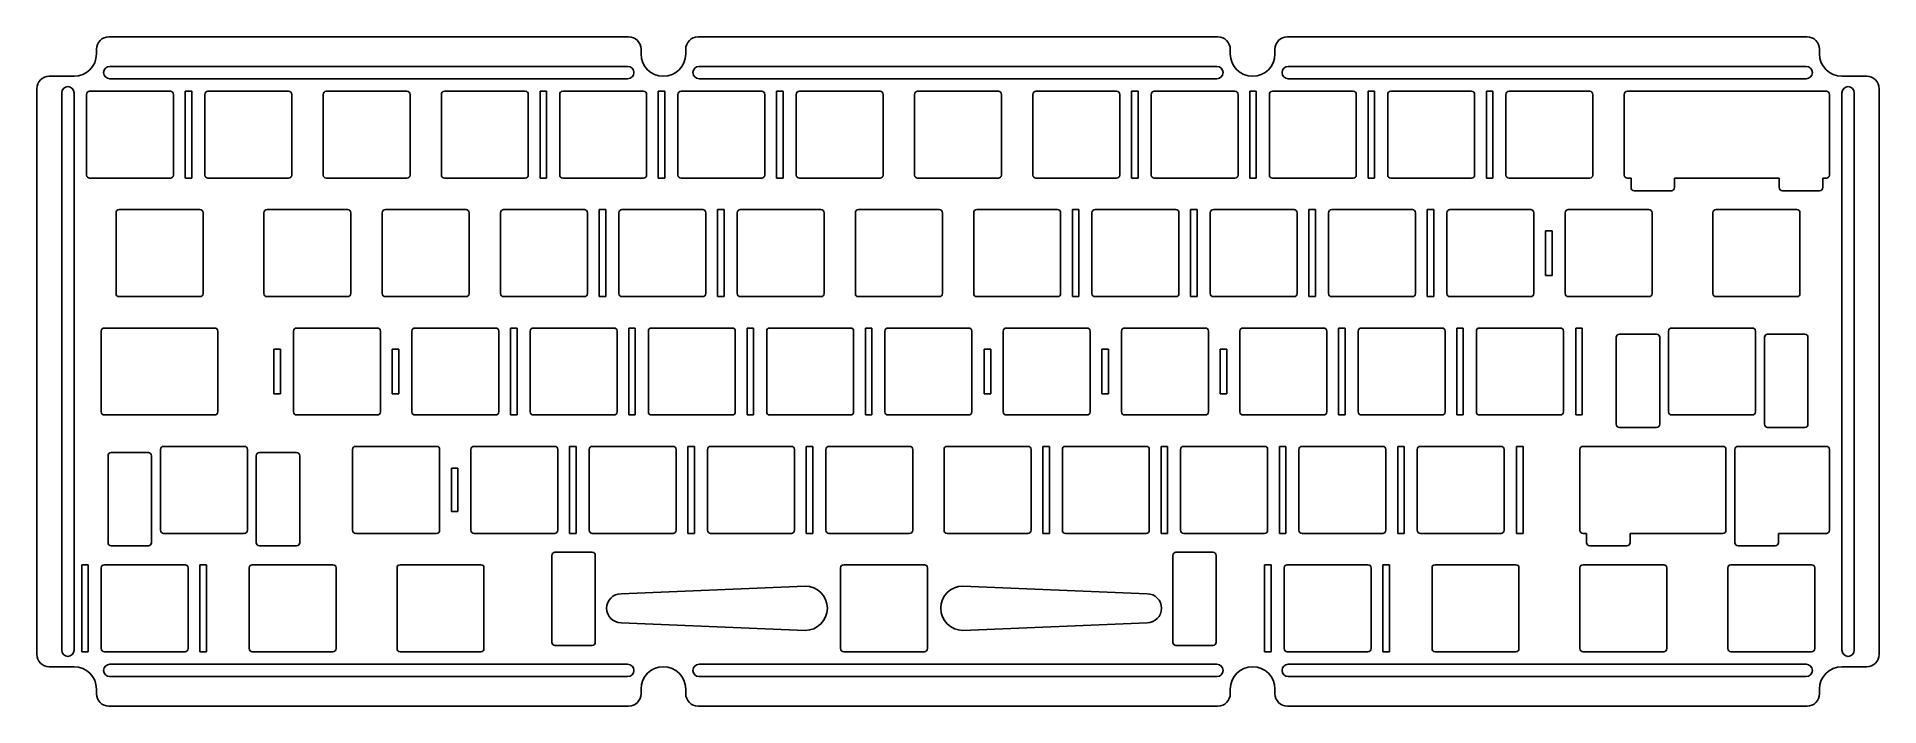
# Model space of a CAD drawing. Extents: x -217 to 80, y 117 to 225.
import ezdxf

# ---------------------------------------------------------------- set-up
doc = ezdxf.new("R2010")
doc.units = 0
doc.header["$MEASUREMENT"] = 0
doc.layers.get('0').update_dxf_attribs({"linetype": 'CONTINUOUS'})

msp = doc.modelspace()

# ---------------------------------------------------------------- linework, layer by layer
at = {"color": 0}
for p, q in [((-207.11, 221.89), (-207.11, 222.64)), ((-205.11, 224.64), (-121.41, 224.64)), ((-119.41, 222.64), (-119.41, 221.89)), ((-112.21, 221.89), (-112.21, 222.64)), ((-110.21, 224.64), (-26.51, 224.64)), ((-24.51, 222.64), (-24.51, 221.89)), ((-17.31, 221.89), (-17.31, 222.64)), ((-15.31, 224.64), (68.39, 224.64)), ((70.39, 222.64), (70.39, 221.89)), ((-204.96, 219.89), (-121.56, 219.89)), ((-26.66, 219.89), (-110.06, 219.89)), ((68.24, 219.89), (-15.16, 219.89)), ((-214.71, 218.29), (-210.71, 218.29)), ((-204.96, 217.89), (-121.56, 217.89)), ((-26.66, 217.89), (-110.06, 217.89)), ((68.24, 217.89), (-15.16, 217.89)), ((73.99, 218.29), (77.99, 218.29)), ((-216.71, 216.29), (-216.71, 125.29)), ((-212.71, 125.94), (-212.71, 215.64)), ((-210.71, 125.94), (-210.71, 215.64)), ((-208.71, 202.39), (-208.71, 215.39)), ((-208.21, 215.89), (-195.21, 215.89)), ((-194.71, 215.39), (-194.71, 202.39)), ((-192.82, 215.89), (-192.82, 201.89)), ((-192.82, 215.89), (-191.77, 215.89)), ((-191.77, 215.89), (-191.77, 201.89)), ((-189.66, 202.39), (-189.66, 215.39)), ((-189.16, 215.89), (-176.16, 215.89)), ((-175.66, 215.39), (-175.66, 202.39)), ((-170.61, 202.39), (-170.61, 215.39)), ((-170.11, 215.89), (-157.11, 215.89)), ((-156.61, 215.39), (-156.61, 202.39)), ((-151.56, 202.39), (-151.56, 215.39)), ((-151.06, 215.89), (-138.06, 215.89)), ((-137.56, 215.39), (-137.56, 202.39)), ((-135.67, 215.89), (-135.67, 201.89)), ((-134.62, 215.89), (-135.67, 215.89)), ((-134.62, 201.89), (-134.62, 215.89)), ((-132.51, 202.39), (-132.51, 215.39)), ((-132.01, 215.89), (-119.01, 215.89)), ((-118.51, 215.39), (-118.51, 202.39)), ((-116.62, 215.89), (-116.62, 201.89)), ((-116.62, 215.89), (-115.57, 215.89)), ((-115.57, 215.89), (-115.57, 201.89)), ((-113.46, 202.39), (-113.46, 215.39)), ((-112.96, 215.89), (-99.96, 215.89)), ((-99.46, 215.39), (-99.46, 202.39)), ((-97.57, 215.89), (-97.57, 201.89)), ((-97.57, 215.89), (-96.52, 215.89)), ((-96.52, 215.89), (-96.52, 201.89)), ((-94.41, 202.39), (-94.41, 215.39)), ((-93.91, 215.89), (-80.91, 215.89)), ((-80.41, 215.39), (-80.41, 202.39)), ((-75.36, 202.39), (-75.36, 215.39)), ((-74.86, 215.89), (-61.86, 215.89)), ((-61.36, 215.39), (-61.36, 202.39)), ((-56.31, 202.39), (-56.31, 215.39)), ((-55.81, 215.89), (-42.81, 215.89)), ((-42.31, 215.39), (-42.31, 202.39)), ((-40.42, 215.89), (-40.42, 201.89)), ((-40.42, 215.89), (-39.37, 215.89)), ((-39.37, 215.89), (-39.37, 201.89)), ((-37.26, 202.39), (-37.26, 215.39)), ((-36.76, 215.89), (-23.76, 215.89)), ((-23.26, 215.39), (-23.26, 202.39)), ((-21.37, 215.89), (-21.37, 201.89)), ((-20.32, 215.89), (-21.37, 215.89)), ((-20.32, 201.89), (-20.32, 215.89)), ((-18.21, 202.39), (-18.21, 215.39)), ((-17.71, 215.89), (-4.71, 215.89)), ((-4.21, 215.39), (-4.21, 202.39)), ((-2.32, 215.89), (-2.32, 201.89)), ((-1.27, 215.89), (-2.32, 215.89)), ((-1.27, 201.89), (-1.27, 215.89)), ((0.84, 202.39), (0.84, 215.39)), ((1.34, 215.89), (14.34, 215.89)), ((14.84, 215.39), (14.84, 202.39)), ((16.73, 215.89), (16.73, 201.89)), ((17.78, 215.89), (16.73, 215.89)), ((17.78, 201.89), (17.78, 215.89)), ((19.89, 202.39), (19.89, 215.39)), ((20.39, 215.89), (33.39, 215.89)), ((33.89, 215.39), (33.89, 202.39)), ((38.94, 202.39), (38.94, 215.39)), ((39.44, 215.89), (71.49, 215.89)), ((71.99, 215.39), (71.99, 202.39)), ((73.99, 125.94), (73.99, 215.64)), ((75.99, 125.94), (75.99, 215.64)), ((79.99, 216.29), (79.99, 125.29)), ((-195.21, 201.89), (-208.21, 201.89)), ((-192.82, 201.89), (-191.77, 201.89)), ((-176.16, 201.89), (-189.16, 201.89)), ((-157.11, 201.89), (-170.11, 201.89)), ((-138.06, 201.89), (-151.06, 201.89)), ((-135.67, 201.89), (-134.62, 201.89)), ((-119.01, 201.89), (-132.01, 201.89)), ((-116.62, 201.89), (-115.57, 201.89)), ((-99.96, 201.89), (-112.96, 201.89)), ((-97.57, 201.89), (-96.52, 201.89)), ((-80.91, 201.89), (-93.91, 201.89)), ((-61.86, 201.89), (-74.86, 201.89)), ((-42.81, 201.89), (-55.81, 201.89)), ((-40.42, 201.89), (-39.37, 201.89)), ((-23.76, 201.89), (-36.76, 201.89)), ((-21.37, 201.89), (-20.32, 201.89)), ((-4.71, 201.89), (-17.71, 201.89)), ((-2.32, 201.89), (-1.27, 201.89)), ((14.34, 201.89), (1.34, 201.89)), ((16.73, 201.89), (17.78, 201.89)), ((33.39, 201.89), (20.39, 201.89)), ((40.03, 201.89), (39.44, 201.89)), ((40.03, 200.39), (40.03, 201.89)), ((63.9, 201.89), (47.03, 201.89)), ((47.03, 201.89), (47.03, 200.39)), ((63.9, 200.39), (63.9, 201.89)), ((71.49, 201.89), (70.9, 201.89)), ((70.9, 201.89), (70.9, 200.39)), ((46.53, 199.89), (40.53, 199.89)), ((70.4, 199.89), (64.4, 199.89)), ((-203.95, 183.34), (-203.95, 196.34)), ((-203.45, 196.84), (-190.45, 196.84)), ((-189.95, 196.34), (-189.95, 183.34)), ((-180.13, 183.34), (-180.13, 196.34)), ((-179.63, 196.84), (-166.63, 196.84)), ((-166.13, 196.34), (-166.13, 183.34)), ((-161.08, 183.34), (-161.08, 196.34)), ((-160.58, 196.84), (-147.58, 196.84)), ((-147.08, 196.34), (-147.08, 183.34)), ((-142.03, 183.34), (-142.03, 196.34)), ((-141.53, 196.84), (-128.53, 196.84)), ((-128.03, 196.34), (-128.03, 183.34)), ((-126.14, 196.84), (-126.14, 182.84)), ((-125.09, 196.84), (-126.14, 196.84)), ((-125.09, 182.84), (-125.09, 196.84)), ((-122.98, 183.34), (-122.98, 196.34)), ((-122.48, 196.84), (-109.48, 196.84)), ((-108.98, 196.34), (-108.98, 183.34)), ((-107.09, 196.84), (-107.09, 182.84)), ((-106.04, 196.84), (-107.09, 196.84)), ((-106.04, 182.84), (-106.04, 196.84)), ((-103.93, 183.34), (-103.93, 196.34)), ((-103.43, 196.84), (-90.43, 196.84)), ((-89.93, 196.34), (-89.93, 183.34)), ((-84.88, 183.34), (-84.88, 196.34)), ((-84.38, 196.84), (-71.38, 196.84)), ((-70.88, 196.34), (-70.88, 183.34)), ((-65.83, 183.34), (-65.83, 196.34)), ((-65.33, 196.84), (-52.33, 196.84)), ((-51.83, 196.34), (-51.83, 183.34)), ((-49.94, 196.84), (-49.94, 182.84)), ((-49.94, 196.84), (-48.89, 196.84)), ((-48.89, 196.84), (-48.89, 182.84)), ((-46.78, 183.34), (-46.78, 196.34)), ((-46.28, 196.84), (-33.28, 196.84)), ((-32.78, 196.34), (-32.78, 183.34)), ((-30.89, 196.84), (-30.89, 182.84)), ((-29.84, 196.84), (-30.89, 196.84)), ((-29.84, 182.84), (-29.84, 196.84)), ((-27.73, 183.34), (-27.73, 196.34)), ((-27.23, 196.84), (-14.23, 196.84)), ((-13.73, 196.34), (-13.73, 183.34)), ((-11.84, 196.84), (-11.84, 182.84)), ((-10.79, 196.84), (-11.84, 196.84)), ((-10.79, 182.84), (-10.79, 196.84)), ((-8.68, 183.34), (-8.68, 196.34)), ((-8.18, 196.84), (4.82, 196.84)), ((5.32, 196.34), (5.32, 183.34)), ((7.21, 196.84), (7.21, 182.84)), ((8.26, 196.84), (7.21, 196.84)), ((8.26, 182.84), (8.26, 196.84)), ((10.37, 183.34), (10.37, 196.34)), ((10.87, 196.84), (23.87, 196.84)), ((24.37, 196.34), (24.37, 183.34)), ((29.42, 183.34), (29.42, 196.34)), ((29.92, 196.84), (42.92, 196.84)), ((43.42, 196.34), (43.42, 183.34)), ((53.23, 183.34), (53.23, 196.34)), ((53.73, 196.84), (66.73, 196.84)), ((67.23, 196.34), (67.23, 183.34)), ((26.26, 193.43), (26.26, 186.25)), ((27.31, 193.43), (26.26, 193.43)), ((27.31, 186.25), (27.31, 193.43)), ((26.26, 186.25), (27.31, 186.25)), ((-190.45, 182.84), (-203.45, 182.84)), ((-166.63, 182.84), (-179.63, 182.84)), ((-147.58, 182.84), (-160.58, 182.84)), ((-128.53, 182.84), (-141.53, 182.84)), ((-126.14, 182.84), (-125.09, 182.84)), ((-109.48, 182.84), (-122.48, 182.84)), ((-107.09, 182.84), (-106.04, 182.84)), ((-90.43, 182.84), (-103.43, 182.84)), ((-71.38, 182.84), (-84.38, 182.84)), ((-52.33, 182.84), (-65.33, 182.84)), ((-49.94, 182.84), (-48.89, 182.84)), ((-33.28, 182.84), (-46.28, 182.84)), ((-30.89, 182.84), (-29.84, 182.84)), ((-14.23, 182.84), (-27.23, 182.84)), ((-11.84, 182.84), (-10.79, 182.84)), ((4.82, 182.84), (-8.18, 182.84)), ((7.21, 182.84), (8.26, 182.84)), ((23.87, 182.84), (10.87, 182.84)), ((42.92, 182.84), (29.92, 182.84)), ((66.73, 182.84), (53.73, 182.84)), ((-206.33, 164.29), (-206.33, 177.29)), ((-205.83, 177.79), (-188.07, 177.79)), ((-187.57, 177.29), (-187.57, 164.29)), ((-175.37, 164.29), (-175.37, 177.29)), ((-174.87, 177.79), (-161.87, 177.79)), ((-161.37, 177.29), (-161.37, 164.29)), ((-156.32, 164.29), (-156.32, 177.29)), ((-155.82, 177.79), (-142.82, 177.79)), ((-142.32, 177.29), (-142.32, 164.29)), ((-140.43, 177.79), (-140.43, 163.79)), ((-139.38, 177.79), (-140.43, 177.79)), ((-139.38, 163.79), (-139.38, 177.79)), ((-137.27, 164.29), (-137.27, 177.29)), ((-136.77, 177.79), (-123.77, 177.79)), ((-123.27, 177.29), (-123.27, 164.29)), ((-121.38, 177.79), (-121.38, 163.79)), ((-120.33, 177.79), (-121.38, 177.79)), ((-120.33, 163.79), (-120.33, 177.79)), ((-118.22, 164.29), (-118.22, 177.29)), ((-117.72, 177.79), (-104.72, 177.79)), ((-104.22, 177.29), (-104.22, 164.29)), ((-101.28, 177.79), (-102.33, 177.79)), ((-102.33, 177.79), (-102.33, 163.79)), ((-101.28, 163.79), (-101.28, 177.79)), ((-99.17, 164.29), (-99.17, 177.29)), ((-98.67, 177.79), (-85.67, 177.79)), ((-85.17, 177.29), (-85.17, 164.29)), ((-83.28, 177.79), (-83.28, 163.79)), ((-82.23, 177.79), (-83.28, 177.79)), ((-82.23, 163.79), (-82.23, 177.79)), ((-80.12, 164.29), (-80.12, 177.29)), ((-79.62, 177.79), (-66.62, 177.79)), ((-66.12, 177.29), (-66.12, 164.29)), ((-61.07, 164.29), (-61.07, 177.29)), ((-60.57, 177.79), (-47.57, 177.79)), ((-47.07, 177.29), (-47.07, 164.29)), ((-42.02, 164.29), (-42.02, 177.29)), ((-41.52, 177.79), (-28.52, 177.79)), ((-28.02, 177.29), (-28.02, 164.29)), ((-22.97, 164.29), (-22.97, 177.29)), ((-22.47, 177.79), (-9.47, 177.79)), ((-8.97, 177.29), (-8.97, 164.29)), ((-7.08, 177.79), (-7.08, 163.79)), ((-6.03, 177.79), (-7.08, 177.79)), ((-6.03, 163.79), (-6.03, 177.79)), ((-3.92, 164.29), (-3.92, 177.29)), ((-3.42, 177.79), (9.58, 177.79)), ((10.08, 177.29), (10.08, 164.29)), ((11.97, 177.79), (11.97, 163.79)), ((13.02, 177.79), (11.97, 177.79)), ((13.02, 163.79), (13.02, 177.79)), ((15.13, 164.29), (15.13, 177.29)), ((15.63, 177.79), (28.63, 177.79)), ((29.13, 177.29), (29.13, 164.29)), ((31.13, 177.79), (31.13, 163.79)), ((32.18, 177.79), (31.13, 177.79)), ((32.18, 163.79), (32.18, 177.79)), ((37.65, 162.29), (37.65, 176.29)), ((38.15, 176.79), (44.15, 176.79)), ((44.65, 176.29), (44.65, 162.29)), ((46.08, 164.29), (46.08, 177.29)), ((46.58, 177.79), (59.58, 177.79)), ((60.08, 177.29), (60.08, 164.29)), ((61.52, 162.29), (61.52, 176.29)), ((62.02, 176.79), (68.02, 176.79)), ((68.52, 176.29), (68.52, 162.29)), ((-178.53, 174.38), (-178.53, 167.2)), ((-177.48, 174.38), (-178.53, 174.38)), ((-177.48, 167.2), (-177.48, 174.38)), ((-158.43, 174.38), (-159.48, 174.38)), ((-159.48, 174.38), (-159.48, 167.2)), ((-158.43, 167.2), (-158.43, 174.38)), ((-63.07, 174.38), (-64.12, 174.38)), ((-64.12, 174.38), (-64.12, 167.2)), ((-63.07, 167.2), (-63.07, 174.38)), ((-45.18, 174.38), (-45.18, 167.2)), ((-44.13, 174.38), (-45.18, 174.38)), ((-44.13, 167.2), (-44.13, 174.38)), ((-25.08, 174.38), (-26.13, 174.38)), ((-26.13, 174.38), (-26.13, 167.2)), ((-25.08, 167.2), (-25.08, 174.38)), ((-178.53, 167.2), (-177.48, 167.2)), ((-159.48, 167.2), (-158.43, 167.2)), ((-64.12, 167.2), (-63.07, 167.2)), ((-45.18, 167.2), (-44.13, 167.2)), ((-26.13, 167.2), (-25.08, 167.2)), ((-201.07, 163.79), (-205.83, 163.79)), ((-188.07, 163.79), (-201.07, 163.79)), ((-161.87, 163.79), (-174.87, 163.79)), ((-142.82, 163.79), (-155.82, 163.79)), ((-140.43, 163.79), (-139.38, 163.79)), ((-123.77, 163.79), (-136.77, 163.79)), ((-121.38, 163.79), (-120.33, 163.79)), ((-104.72, 163.79), (-117.72, 163.79)), ((-102.33, 163.79), (-101.28, 163.79)), ((-85.67, 163.79), (-98.67, 163.79)), ((-83.28, 163.79), (-82.23, 163.79)), ((-66.62, 163.79), (-79.62, 163.79)), ((-47.57, 163.79), (-60.57, 163.79)), ((-28.52, 163.79), (-41.52, 163.79)), ((-9.47, 163.79), (-22.47, 163.79)), ((-7.08, 163.79), (-6.03, 163.79)), ((9.58, 163.79), (-3.42, 163.79)), ((11.97, 163.79), (13.02, 163.79)), ((28.63, 163.79), (15.63, 163.79)), ((31.13, 163.79), (32.18, 163.79)), ((59.58, 163.79), (46.58, 163.79)), ((44.15, 161.79), (38.15, 161.79)), ((68.02, 161.79), (62.02, 161.79)), ((-204.74, 157.74), (-198.74, 157.74)), ((-196.8, 145.24), (-196.8, 158.24)), ((-196.3, 158.74), (-183.3, 158.74)), ((-182.8, 158.24), (-182.8, 145.24)), ((-180.87, 157.74), (-174.87, 157.74)), ((-165.85, 145.24), (-165.85, 158.24)), ((-165.35, 158.74), (-152.35, 158.74)), ((-151.85, 158.24), (-151.85, 145.24)), ((-146.8, 145.24), (-146.8, 158.24)), ((-146.3, 158.74), (-133.3, 158.74)), ((-132.8, 158.24), (-132.8, 145.24)), ((-130.9, 158.74), (-130.9, 144.74)), ((-129.85, 158.74), (-130.9, 158.74)), ((-129.85, 144.74), (-129.85, 158.74)), ((-127.75, 145.24), (-127.75, 158.24)), ((-127.25, 158.74), (-114.25, 158.74)), ((-113.75, 158.24), (-113.75, 145.24)), ((-111.85, 158.74), (-111.85, 144.74)), ((-110.8, 158.74), (-111.85, 158.74)), ((-110.8, 144.74), (-110.8, 158.74)), ((-108.7, 145.24), (-108.7, 158.24)), ((-108.2, 158.74), (-95.2, 158.74)), ((-94.7, 158.24), (-94.7, 145.24)), ((-91.75, 158.74), (-92.8, 158.74)), ((-92.8, 158.74), (-92.8, 144.74)), ((-91.75, 144.74), (-91.75, 158.74)), ((-89.65, 145.24), (-89.65, 158.24)), ((-89.15, 158.74), (-76.15, 158.74)), ((-75.65, 158.24), (-75.65, 145.24)), ((-70.6, 145.24), (-70.6, 158.24)), ((-70.1, 158.74), (-57.1, 158.74)), ((-56.6, 158.24), (-56.6, 145.24)), ((-54.7, 158.74), (-54.7, 144.74)), ((-53.65, 158.74), (-54.7, 158.74)), ((-53.65, 144.74), (-53.65, 158.74)), ((-51.55, 145.24), (-51.55, 158.24)), ((-51.05, 158.74), (-38.05, 158.74)), ((-37.55, 158.24), (-37.55, 145.24)), ((-35.65, 158.74), (-35.65, 144.74)), ((-34.6, 158.74), (-35.65, 158.74)), ((-34.6, 144.74), (-34.6, 158.74)), ((-32.5, 145.24), (-32.5, 158.24)), ((-32, 158.74), (-19, 158.74)), ((-18.5, 158.24), (-18.5, 145.24)), ((-16.6, 158.74), (-16.6, 144.74)), ((-15.55, 158.74), (-16.6, 158.74)), ((-15.55, 144.74), (-15.55, 158.74)), ((-13.45, 145.24), (-13.45, 158.24)), ((-12.95, 158.74), (0.05, 158.74)), ((0.55, 158.24), (0.55, 145.24)), ((2.45, 158.74), (2.45, 144.74)), ((3.5, 158.74), (2.45, 158.74)), ((3.5, 144.74), (3.5, 158.74)), ((5.6, 145.24), (5.6, 158.24)), ((6.1, 158.74), (19.1, 158.74)), ((19.6, 158.24), (19.6, 145.24)), ((21.6, 158.74), (21.6, 144.74)), ((22.65, 158.74), (21.6, 158.74)), ((22.65, 144.74), (22.65, 158.74)), ((31.8, 158.24), (31.8, 145.24)), ((54.82, 158.74), (32.3, 158.74)), ((55.32, 145.24), (55.32, 158.24)), ((56.76, 158.24), (56.76, 157.24)), ((71.49, 158.74), (57.26, 158.74)), ((71.99, 145.24), (71.99, 158.24)), ((-205.24, 143.24), (-205.24, 157.24)), ((-198.24, 157.24), (-198.24, 143.24)), ((-181.37, 143.24), (-181.37, 157.24)), ((-174.37, 157.24), (-174.37, 143.24)), ((-148.9, 155.24), (-149.95, 155.24)), ((-149.95, 155.24), (-149.95, 148.24)), ((-148.9, 148.24), (-148.9, 155.24)), ((56.76, 157.24), (56.76, 143.24)), ((-149.95, 148.24), (-148.9, 148.24)), ((-198.74, 142.74), (-204.74, 142.74)), ((-183.3, 144.74), (-196.3, 144.74)), ((-174.87, 142.74), (-180.87, 142.74)), ((-152.35, 144.74), (-165.35, 144.74)), ((-133.3, 144.74), (-146.3, 144.74)), ((-130.9, 144.74), (-129.85, 144.74)), ((-114.25, 144.74), (-127.25, 144.74)), ((-111.85, 144.74), (-110.8, 144.74)), ((-95.2, 144.74), (-108.2, 144.74)), ((-92.8, 144.74), (-91.75, 144.74)), ((-76.15, 144.74), (-89.15, 144.74)), ((-57.1, 144.74), (-70.1, 144.74)), ((-54.7, 144.74), (-53.65, 144.74)), ((-38.05, 144.74), (-51.05, 144.74)), ((-35.65, 144.74), (-34.6, 144.74)), ((-19, 144.74), (-32, 144.74)), ((-16.6, 144.74), (-15.55, 144.74)), ((0.05, 144.74), (-12.95, 144.74)), ((2.45, 144.74), (3.5, 144.74)), ((19.1, 144.74), (6.1, 144.74)), ((21.6, 144.74), (22.65, 144.74)), ((32.3, 144.74), (32.88, 144.74)), ((32.88, 144.74), (32.88, 143.24)), ((33.38, 142.74), (39.38, 142.74)), ((39.88, 144.74), (54.82, 144.74)), ((39.88, 143.24), (39.88, 144.74)), ((57.26, 142.74), (63.26, 142.74)), ((63.76, 144.74), (71.49, 144.74)), ((63.76, 143.24), (63.76, 144.74)), ((-209.49, 139.69), (-208.43, 139.69)), ((-209.49, 139.69), (-209.49, 125.69)), ((-208.43, 139.69), (-208.43, 125.69)), ((-205.83, 139.69), (-192.83, 139.69)), ((-190.44, 139.69), (-190.44, 125.69)), ((-190.44, 139.69), (-189.38, 139.69)), ((-189.38, 139.69), (-189.38, 125.69)), ((-182.02, 139.69), (-169.02, 139.69)), ((-158.2, 139.69), (-145.2, 139.69)), ((-133.77, 127.19), (-133.77, 141.19)), ((-133.27, 141.69), (-127.27, 141.69)), ((-126.77, 141.19), (-126.77, 127.19)), ((-86.77, 139.69), (-73.77, 139.69)), ((-33.77, 127.19), (-33.77, 141.19)), ((-33.27, 141.69), (-27.27, 141.69)), ((-26.77, 141.19), (-26.77, 127.19)), ((-18.99, 139.69), (-18.99, 125.69)), ((-18.99, 139.69), (-17.93, 139.69)), ((-17.93, 139.69), (-17.93, 125.69)), ((-15.33, 139.69), (-2.33, 139.69)), ((0.06, 139.69), (1.12, 139.69)), ((0.06, 139.69), (0.06, 125.69)), ((1.12, 139.69), (1.12, 125.69)), ((8.48, 139.69), (21.48, 139.69)), ((45.3, 139.69), (32.3, 139.69)), ((69.11, 139.69), (56.11, 139.69)), ((-206.33, 126.19), (-206.33, 139.19)), ((-192.33, 139.19), (-192.33, 126.19)), ((-182.52, 126.19), (-182.52, 139.19)), ((-168.52, 139.19), (-168.52, 126.19)), ((-158.7, 126.19), (-158.7, 139.19)), ((-144.7, 139.19), (-144.7, 126.19)), ((-87.27, 126.19), (-87.27, 139.19)), ((-73.27, 139.19), (-73.27, 126.19)), ((-15.83, 126.19), (-15.83, 139.19)), ((-1.83, 139.19), (-1.83, 126.19)), ((7.98, 126.19), (7.98, 139.19)), ((21.98, 139.19), (21.98, 126.19)), ((31.8, 139.19), (31.8, 126.19)), ((45.8, 126.19), (45.8, 139.19)), ((55.61, 139.19), (55.61, 126.19)), ((69.61, 126.19), (69.61, 139.19)), ((-122.62, 135.02), (-92.97, 136.26)), ((-67.56, 136.26), (-37.91, 135.02)), ((-92.97, 129.12), (-122.62, 130.36)), ((-37.91, 130.36), (-67.56, 129.12)), ((-209.49, 125.69), (-208.43, 125.69)), ((-192.83, 125.69), (-205.83, 125.69)), ((-190.44, 125.69), (-189.38, 125.69)), ((-169.02, 125.69), (-182.02, 125.69)), ((-145.2, 125.69), (-158.2, 125.69)), ((-127.27, 126.69), (-133.27, 126.69)), ((-73.77, 125.69), (-86.77, 125.69)), ((-27.27, 126.69), (-33.27, 126.69)), ((-18.99, 125.69), (-17.93, 125.69)), ((-2.33, 125.69), (-15.33, 125.69)), ((0.06, 125.69), (1.12, 125.69)), ((21.48, 125.69), (8.48, 125.69)), ((32.3, 125.69), (45.3, 125.69)), ((56.11, 125.69), (69.11, 125.69)), ((-210.71, 123.29), (-214.71, 123.29)), ((-204.96, 123.69), (-121.56, 123.69)), ((-204.96, 121.69), (-121.56, 121.69)), ((-26.66, 123.69), (-110.06, 123.69)), ((-26.66, 121.69), (-110.06, 121.69)), ((68.24, 123.69), (-15.16, 123.69)), ((68.24, 121.69), (-15.16, 121.69)), ((77.99, 123.29), (73.99, 123.29)), ((-207.11, 118.94), (-207.11, 119.69)), ((-119.41, 119.69), (-119.41, 118.94)), ((-112.21, 118.94), (-112.21, 119.69)), ((-24.51, 119.69), (-24.51, 118.94)), ((-17.31, 118.94), (-17.31, 119.69)), ((70.39, 119.69), (70.39, 118.94)), ((-121.41, 116.94), (-205.11, 116.94)), ((-26.51, 116.94), (-110.21, 116.94)), ((68.39, 116.94), (-15.31, 116.94))]:
    msp.add_line(p, q, dxfattribs=at)
for centre, radius, start, end in [((-205.11, 222.64), 2, 90, 180), ((-121.41, 222.64), 2, 0, 90), ((-110.21, 222.64), 2, 90, 180), ((-26.51, 222.64), 2, 0, 90), ((-15.31, 222.64), 2, 90, 180), ((68.39, 222.64), 2, 0, 90), ((-210.71, 221.89), 3.6, 270, 0), ((-204.96, 218.89), 1, 90, 270), ((-121.56, 218.89), 1, 270, 90), ((-115.81, 221.89), 3.6, 180, 270), ((-115.81, 221.89), 3.6, 270, 0), ((-110.06, 218.89), 1, 90, 270), ((-26.66, 218.89), 1, 270, 90), ((-20.91, 221.89), 3.6, 180, 270), ((-20.91, 221.89), 3.6, 270, 0), ((-15.16, 218.89), 1, 90, 270), ((68.24, 218.89), 1, 270, 90), ((73.99, 221.89), 3.6, 180, 270), ((-214.71, 216.29), 2, 90, 180), ((-211.71, 215.64), 1, 90, 180), ((-211.71, 215.64), 1, 0, 90), ((74.99, 215.64), 1, 90, 180), ((74.99, 215.64), 1, 0, 90), ((77.99, 216.29), 2, 0, 90), ((-208.21, 215.39), 0.5, 90, 180), ((-195.21, 215.39), 0.5, 0, 90), ((-189.16, 215.39), 0.5, 90, 180), ((-176.16, 215.39), 0.5, 0, 90), ((-170.11, 215.39), 0.5, 90, 180), ((-157.11, 215.39), 0.5, 0, 90), ((-151.06, 215.39), 0.5, 90, 180), ((-138.06, 215.39), 0.5, 0, 90), ((-132.01, 215.39), 0.5, 90, 180), ((-119.01, 215.39), 0.5, 0, 90), ((-112.96, 215.39), 0.5, 90, 180), ((-99.96, 215.39), 0.5, 0, 90), ((-93.91, 215.39), 0.5, 90, 180), ((-80.91, 215.39), 0.5, 0, 90), ((-74.86, 215.39), 0.5, 90, 180), ((-61.86, 215.39), 0.5, 0, 90), ((-55.81, 215.39), 0.5, 90, 180), ((-42.81, 215.39), 0.5, 0, 90), ((-36.76, 215.39), 0.5, 90, 180), ((-23.76, 215.39), 0.5, 0, 90), ((-17.71, 215.39), 0.5, 90, 180), ((-4.71, 215.39), 0.5, 0, 90), ((1.34, 215.39), 0.5, 90, 180), ((14.34, 215.39), 0.5, 0, 90), ((20.39, 215.39), 0.5, 90, 180), ((33.39, 215.39), 0.5, 0, 90), ((39.44, 215.39), 0.5, 90, 180), ((71.49, 215.39), 0.5, 0, 90), ((-208.21, 202.39), 0.5, 180, 270), ((-195.21, 202.39), 0.5, 270, 0), ((-189.16, 202.39), 0.5, 180, 270), ((-176.16, 202.39), 0.5, 270, 0), ((-170.11, 202.39), 0.5, 180, 270), ((-157.11, 202.39), 0.5, 270, 0), ((-151.06, 202.39), 0.5, 180, 270), ((-138.06, 202.39), 0.5, 270, 0), ((-132.01, 202.39), 0.5, 180, 270), ((-119.01, 202.39), 0.5, 270, 0), ((-112.96, 202.39), 0.5, 180, 270), ((-99.96, 202.39), 0.5, 270, 0), ((-93.91, 202.39), 0.5, 180, 270), ((-80.91, 202.39), 0.5, 270, 0), ((-74.86, 202.39), 0.5, 180, 270), ((-61.86, 202.39), 0.5, 270, 0), ((-55.81, 202.39), 0.5, 180, 270), ((-42.81, 202.39), 0.5, 270, 0), ((-36.76, 202.39), 0.5, 180, 270), ((-23.76, 202.39), 0.5, 270, 0), ((-17.71, 202.39), 0.5, 180, 270), ((-4.71, 202.39), 0.5, 270, 0), ((1.34, 202.39), 0.5, 180, 270), ((14.34, 202.39), 0.5, 270, 0), ((20.39, 202.39), 0.5, 180, 270), ((33.39, 202.39), 0.5, 270, 0), ((39.44, 202.39), 0.5, 180, 270), ((71.49, 202.39), 0.5, 270, 0), ((40.53, 200.39), 0.5, 180, 270), ((46.53, 200.39), 0.5, 270, 0), ((64.4, 200.39), 0.5, 180, 270), ((70.4, 200.39), 0.5, 270, 0), ((-203.45, 196.34), 0.5, 90, 180), ((-190.45, 196.34), 0.5, 0, 90), ((-179.63, 196.34), 0.5, 90, 180), ((-166.63, 196.34), 0.5, 0, 90), ((-160.58, 196.34), 0.5, 90, 180), ((-147.58, 196.34), 0.5, 0, 90), ((-141.53, 196.34), 0.5, 90, 180), ((-128.53, 196.34), 0.5, 0, 90), ((-122.48, 196.34), 0.5, 90, 180), ((-109.48, 196.34), 0.5, 0, 90), ((-103.43, 196.34), 0.5, 90, 180), ((-90.43, 196.34), 0.5, 0, 90), ((-84.38, 196.34), 0.5, 90, 180), ((-71.38, 196.34), 0.5, 0, 90), ((-65.33, 196.34), 0.5, 90, 180), ((-52.33, 196.34), 0.5, 0, 90), ((-46.28, 196.34), 0.5, 90, 180), ((-33.28, 196.34), 0.5, 0, 90), ((-27.23, 196.34), 0.5, 90, 180), ((-14.23, 196.34), 0.5, 0, 90), ((-8.18, 196.34), 0.5, 90, 180), ((4.82, 196.34), 0.5, 0, 90), ((10.87, 196.34), 0.5, 90, 180), ((23.87, 196.34), 0.5, 0, 90), ((29.92, 196.34), 0.5, 90, 180), ((42.92, 196.34), 0.5, 0, 90), ((53.73, 196.34), 0.5, 90, 180), ((66.73, 196.34), 0.5, 0, 90), ((-203.45, 183.34), 0.5, 180, 270), ((-190.45, 183.34), 0.5, 270, 0), ((-179.63, 183.34), 0.5, 180, 270), ((-166.63, 183.34), 0.5, 270, 0), ((-160.58, 183.34), 0.5, 180, 270), ((-147.58, 183.34), 0.5, 270, 0), ((-141.53, 183.34), 0.5, 180, 270), ((-128.53, 183.34), 0.5, 270, 0), ((-122.48, 183.34), 0.5, 180, 270), ((-109.48, 183.34), 0.5, 270, 0), ((-103.43, 183.34), 0.5, 180, 270), ((-90.43, 183.34), 0.5, 270, 0), ((-84.38, 183.34), 0.5, 180, 270), ((-71.38, 183.34), 0.5, 270, 0), ((-65.33, 183.34), 0.5, 180, 270), ((-52.33, 183.34), 0.5, 270, 0), ((-46.28, 183.34), 0.5, 180, 270), ((-33.28, 183.34), 0.5, 270, 0), ((-27.23, 183.34), 0.5, 180, 270), ((-14.23, 183.34), 0.5, 270, 0), ((-8.18, 183.34), 0.5, 180, 270), ((4.82, 183.34), 0.5, 270, 0), ((10.87, 183.34), 0.5, 180, 270), ((23.87, 183.34), 0.5, 270, 0), ((29.92, 183.34), 0.5, 180, 270), ((42.92, 183.34), 0.5, 270, 0), ((53.73, 183.34), 0.5, 180, 270), ((66.73, 183.34), 0.5, 270, 0), ((-205.83, 177.29), 0.5, 90, 180), ((-188.07, 177.29), 0.5, 0, 90), ((-174.87, 177.29), 0.5, 90, 180), ((-161.87, 177.29), 0.5, 0, 90), ((-155.82, 177.29), 0.5, 90, 180), ((-142.82, 177.29), 0.5, 0, 90), ((-136.77, 177.29), 0.5, 90, 180), ((-123.77, 177.29), 0.5, 0, 90), ((-117.72, 177.29), 0.5, 90, 180), ((-104.72, 177.29), 0.5, 0, 90), ((-98.67, 177.29), 0.5, 90, 180), ((-85.67, 177.29), 0.5, 0, 90), ((-79.62, 177.29), 0.5, 90, 180), ((-66.62, 177.29), 0.5, 0, 90), ((-60.57, 177.29), 0.5, 90, 180), ((-47.57, 177.29), 0.5, 0, 90), ((-41.52, 177.29), 0.5, 90, 180), ((-28.52, 177.29), 0.5, 0, 90), ((-22.47, 177.29), 0.5, 90, 180), ((-9.47, 177.29), 0.5, 0, 90), ((-3.42, 177.29), 0.5, 90, 180), ((9.58, 177.29), 0.5, 0, 90), ((15.63, 177.29), 0.5, 90, 180), ((28.63, 177.29), 0.5, 0, 90), ((38.15, 176.29), 0.5, 90, 180), ((44.15, 176.29), 0.5, 0, 90), ((46.58, 177.29), 0.5, 90, 180), ((59.58, 177.29), 0.5, 0, 90), ((62.02, 176.29), 0.5, 90, 180), ((68.02, 176.29), 0.5, 0, 90), ((-205.83, 164.29), 0.5, 180, 269.9924), ((-188.07, 164.29), 0.5, 270, 0), ((-174.87, 164.29), 0.5, 180, 270), ((-161.87, 164.29), 0.5, 270, 0), ((-155.82, 164.29), 0.5, 180, 270), ((-142.82, 164.29), 0.5, 270, 0), ((-136.77, 164.29), 0.5, 180, 270), ((-123.77, 164.29), 0.5, 270, 0), ((-117.72, 164.29), 0.5, 180, 270), ((-104.72, 164.29), 0.5, 270, 0), ((-98.67, 164.29), 0.5, 180, 270), ((-85.67, 164.29), 0.5, 270, 0), ((-79.62, 164.29), 0.5, 180, 270), ((-66.62, 164.29), 0.5, 270, 0), ((-60.57, 164.29), 0.5, 180, 270), ((-47.57, 164.29), 0.5, 270, 0), ((-41.52, 164.29), 0.5, 180, 270), ((-28.52, 164.29), 0.5, 270, 0), ((-22.47, 164.29), 0.5, 180, 270), ((-9.47, 164.29), 0.5, 270, 0), ((-3.42, 164.29), 0.5, 180, 270), ((9.58, 164.29), 0.5, 270, 0), ((15.63, 164.29), 0.5, 180, 270), ((28.63, 164.29), 0.5, 270, 0), ((46.58, 164.29), 0.5, 180, 270), ((59.58, 164.29), 0.5, 270, 0), ((38.15, 162.29), 0.5, 180, 270), ((44.15, 162.29), 0.5, 270, 0), ((62.02, 162.29), 0.5, 180, 270), ((68.02, 162.29), 0.5, 270, 0), ((-204.74, 157.24), 0.5, 90, 180), ((-198.74, 157.24), 0.5, 0, 90), ((-196.3, 158.24), 0.5, 90, 180), ((-183.3, 158.24), 0.5, 0, 90), ((-180.87, 157.24), 0.5, 90, 180), ((-174.87, 157.24), 0.5, 0, 90), ((-165.35, 158.24), 0.5, 90, 180), ((-152.35, 158.24), 0.5, 0, 90), ((-146.3, 158.24), 0.5, 90, 180), ((-133.3, 158.24), 0.5, 0, 90), ((-127.25, 158.24), 0.5, 90, 180), ((-114.25, 158.24), 0.5, 0, 90), ((-108.2, 158.24), 0.5, 90, 180), ((-95.2, 158.24), 0.5, 0, 90), ((-89.15, 158.24), 0.5, 90, 180), ((-76.15, 158.24), 0.5, 0, 90), ((-70.1, 158.24), 0.5, 90, 180), ((-57.1, 158.24), 0.5, 0, 90), ((-51.05, 158.24), 0.5, 90, 180), ((-38.05, 158.24), 0.5, 0, 90), ((-32, 158.24), 0.5, 90, 180), ((-19, 158.24), 0.5, 0, 90), ((-12.95, 158.24), 0.5, 90, 180), ((0.05, 158.24), 0.5, 0, 90), ((6.1, 158.24), 0.5, 90, 180), ((19.1, 158.24), 0.5, 0, 90), ((32.3, 158.24), 0.5, 90, 180), ((54.82, 158.24), 0.5, 0, 90), ((57.26, 158.24), 0.5, 90, 180.0892), ((71.49, 158.24), 0.5, 0, 90), ((-204.74, 143.24), 0.5, 180, 270), ((-198.74, 143.24), 0.5, 270, 0), ((-196.3, 145.24), 0.5, 180, 270), ((-183.3, 145.24), 0.5, 270, 0), ((-180.87, 143.24), 0.5, 180, 270), ((-174.87, 143.24), 0.5, 270, 0), ((-165.35, 145.24), 0.5, 180, 270), ((-152.35, 145.24), 0.5, 270, 0), ((-146.3, 145.24), 0.5, 180, 270), ((-133.3, 145.24), 0.5, 270, 0), ((-127.25, 145.24), 0.5, 180, 270), ((-114.25, 145.24), 0.5, 270, 0), ((-108.2, 145.24), 0.5, 180, 270), ((-95.2, 145.24), 0.5, 270, 0), ((-89.15, 145.24), 0.5, 180, 270), ((-76.15, 145.24), 0.5, 270, 0), ((-70.1, 145.24), 0.5, 180, 270), ((-57.1, 145.24), 0.5, 270, 0), ((-51.05, 145.24), 0.5, 180, 270), ((-38.05, 145.24), 0.5, 270, 0), ((-32, 145.24), 0.5, 180, 270), ((-19, 145.24), 0.5, 270, 0), ((-12.95, 145.24), 0.5, 180, 270), ((0.05, 145.24), 0.5, 270, 0), ((6.1, 145.24), 0.5, 180, 270), ((19.1, 145.24), 0.5, 270, 0), ((32.3, 145.24), 0.5, 180, 270), ((33.38, 143.24), 0.5, 180, 270), ((39.38, 143.24), 0.5, 270, 0), ((54.82, 145.24), 0.5, 270, 0), ((57.26, 143.24), 0.5, 180, 270), ((63.26, 143.24), 0.5, 270, 0), ((71.49, 145.24), 0.5, 270, 0), ((-205.83, 139.19), 0.5, 90, 180), ((-192.83, 139.19), 0.5, 0, 90), ((-182.02, 139.19), 0.5, 90, 180), ((-169.02, 139.19), 0.5, 0, 90), ((-158.2, 139.19), 0.5, 90, 180), ((-145.2, 139.19), 0.5, 0, 90), ((-133.27, 141.19), 0.5, 90, 180), ((-127.27, 141.19), 0.5, 0, 90), ((-86.77, 139.19), 0.5, 90, 180), ((-73.77, 139.19), 0.5, 0, 90), ((-33.27, 141.19), 0.5, 90, 180), ((-27.27, 141.19), 0.5, 0, 90), ((-15.33, 139.19), 0.5, 90, 180), ((-2.33, 139.19), 0.5, 0, 90), ((8.48, 139.19), 0.5, 90, 180), ((21.48, 139.19), 0.5, 0, 90), ((32.3, 139.19), 0.5, 90, 180), ((45.3, 139.19), 0.5, 0, 90), ((56.11, 139.19), 0.5, 90, 180), ((69.11, 139.19), 0.5, 0, 90), ((-122.62, 132.69), 2.33, 90, 270), ((-92.97, 132.69), 3.57, 270, 90), ((-67.56, 132.69), 3.57, 90, 270), ((-37.91, 132.69), 2.33, 270, 90), ((-214.71, 125.29), 2, 180, 270), ((-211.71, 125.94), 1, 180, 0), ((-205.83, 126.19), 0.5, 180, 270), ((-192.83, 126.19), 0.5, 270, 0), ((-182.02, 126.19), 0.5, 180, 270), ((-169.02, 126.19), 0.5, 270, 0), ((-158.2, 126.19), 0.5, 180, 270), ((-145.2, 126.19), 0.5, 270, 0), ((-133.27, 127.19), 0.5, 180, 270), ((-127.27, 127.19), 0.5, 270, 0), ((-86.77, 126.19), 0.5, 180, 270), ((-73.77, 126.19), 0.5, 270, 0), ((-33.27, 127.19), 0.5, 180, 270), ((-27.27, 127.19), 0.5, 270, 0), ((-15.33, 126.19), 0.5, 180, 270), ((-2.33, 126.19), 0.5, 270, 0), ((8.48, 126.19), 0.5, 180, 270), ((21.48, 126.19), 0.5, 270, 0), ((32.3, 126.19), 0.5, 180, 270), ((45.3, 126.19), 0.5, 270, 0), ((56.11, 126.19), 0.5, 180, 270), ((69.11, 126.19), 0.5, 270, 0), ((74.99, 125.94), 1, 180, 0), ((77.99, 125.29), 2, 270, 0), ((-210.71, 119.69), 3.6, 0, 90), ((-204.96, 122.69), 1, 90, 270), ((-121.56, 122.69), 1, 270, 90), ((-115.81, 119.69), 3.6, 0, 180), ((-110.06, 122.69), 1, 90, 270), ((-26.66, 122.69), 1, 270, 90), ((-20.91, 119.69), 3.6, 0, 180), ((-15.16, 122.69), 1, 90, 270), ((68.24, 122.69), 1, 270, 90), ((73.99, 119.69), 3.6, 90, 180), ((-205.11, 118.94), 2, 180, 270), ((-121.41, 118.94), 2, 270, 0), ((-110.21, 118.94), 2, 180, 270), ((-26.51, 118.94), 2, 270, 0), ((-15.31, 118.94), 2, 180, 270), ((68.39, 118.94), 2, 270, 0)]:
    msp.add_arc(centre, radius, start, end, dxfattribs=at)

doc.saveas('drawing.dxf')
